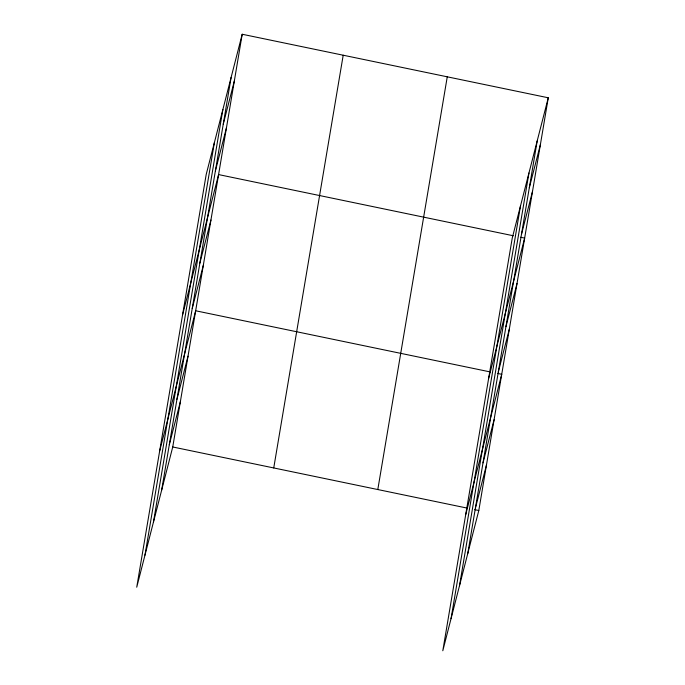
<?xml version="1.0" encoding="UTF-8"?>
<svg xmlns="http://www.w3.org/2000/svg" width="685" height="685" viewBox="0 0 685 685"><rect width="100%" height="100%" fill="white"/><g stroke="black" fill="none" stroke-linecap="round" stroke-linejoin="round"><path stroke-width="1.03" d="M144.955 555.184L214.414 142.454M153.431 522.176L222.89 109.454M161.651 490.143L231.119 77.422M242.199 34.25L206.194 174.487L136.735 587.216L172.74 446.98L242.199 34.25L548.265 97.784L478.806 510.513L442.801 650.75L512.26 238.02L548.265 97.784M273.743 467.941L343.202 55.22M377.803 489.544L447.262 76.823M451.03 618.718L520.489 205.988M459.498 585.718L528.957 172.988M467.727 553.677L537.186 140.956M223.242 124.19L234.33 81.027M215.373 170.967L226.452 127.804M182.578 314.817L218.583 174.581L513.313 235.76M199.857 263.143L210.946 219.979M192.22 308.541L203.299 265.378M159.656 451.013L195.662 310.776L490.392 371.964M176.935 399.346L188.015 356.174M169.298 444.745L180.378 401.573M529.317 187.733L540.396 144.561M521.439 234.51L532.528 191.338M488.645 378.351L524.65 238.115L520.531 237.258M505.924 326.685L517.012 283.513M498.286 372.083L509.375 328.911M465.723 514.546L501.728 374.31L497.61 373.453M483.002 462.88L494.09 419.717M475.364 508.279L486.444 465.115M172.74 446.98L467.47 508.159M474.688 509.657L478.806 510.513"/></g></svg>
